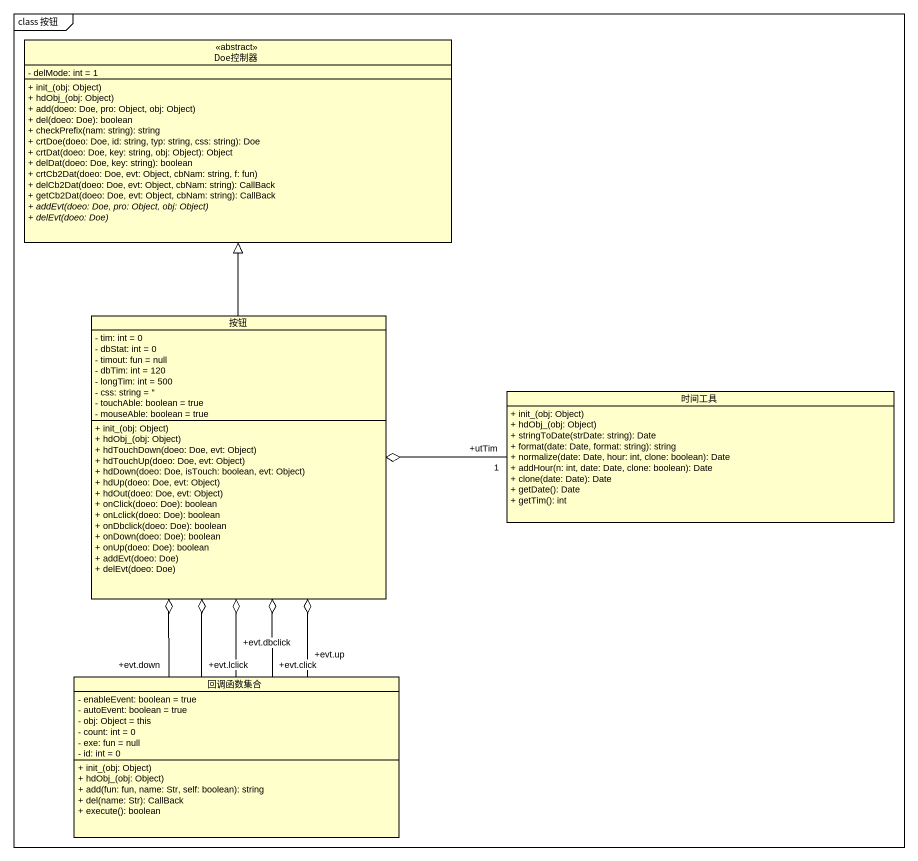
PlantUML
@startuml
mainframe class 按钮
hide circle
hide empty members
skinparam classAttributeIconSize 0
class Doe控制器 <<abstract>> {
  - delMode: int = 1
  + init_(obj: Object)
  + hdObj_(obj: Object)
  + add(doeo: Doe, pro: Object, obj: Object)
  + del(doeo: Doe): boolean
  + checkPrefix(nam: string): string
  + crtDoe(doeo: Doe, id: string, typ: string, css: string): Doe
  + crtDat(doeo: Doe, key: string, obj: Object): Object
  + delDat(doeo: Doe, key: string): boolean
  + crtCb2Dat(doeo: Doe, evt: Object, cbNam: string, f: fun)
  + delCb2Dat(doeo: Doe, evt: Object, cbNam: string): CallBack
  + getCb2Dat(doeo: Doe, evt: Object, cbNam: string): CallBack
  {abstract} + addEvt(doeo: Doe, pro: Object, obj: Object)
  {abstract} + delEvt(doeo: Doe)
}
class 按钮 {
  - tim: int = 0
  - dbStat: int = 0
  - timout: fun = null
  - dbTim: int = 120
  - longTim: int = 500
  - css: string = ''
  - touchAble: boolean = true
  - mouseAble: boolean = true
  + init_(obj: Object)
  + hdObj_(obj: Object)
  + hdTouchDown(doeo: Doe, evt: Object)
  + hdTouchUp(doeo: Doe, evt: Object)
  + hdDown(doeo: Doe, isTouch: boolean, evt: Object)
  + hdUp(doeo: Doe, evt: Object)
  + hdOut(doeo: Doe, evt: Object)
  + onClick(doeo: Doe): boolean
  + onLclick(doeo: Doe): boolean
  + onDbclick(doeo: Doe): boolean
  + onDown(doeo: Doe): boolean
  + onUp(doeo: Doe): boolean
  + addEvt(doeo: Doe)
  + delEvt(doeo: Doe)
}
class 时间工具 {
  + init_(obj: Object)
  + hdObj_(obj: Object)
  + stringToDate(strDate: string): Date
  + format(date: Date, format: string): string
  + normalize(date: Date, hour: int, clone: boolean): Date
  + addHour(n: int, date: Date, clone: boolean): Date
  + clone(date: Date): Date
  + getDate(): Date
  + getTim(): int
}
class 回调函数集合 {
  - enableEvent: boolean = true
  - autoEvent: boolean = true
  - obj: Object = this
  - count: int = 0
  - exe: fun = null
  - id: int = 0
  + init_(obj: Object)
  + hdObj_(obj: Object)
  + add(fun: fun, name: Str, self: boolean): string
  + del(name: Str): CallBack
  + execute(): boolean
}
按钮 -up-|> Doe控制器
时间工具 "+utTim\n1" -left-o 按钮
回调函数集合 "+evt.click" -up-o 按钮
回调函数集合 "+evt.lclick" -up-o 按钮
回调函数集合 "+evt.down" -up-o 按钮
回调函数集合 "+evt.up" -up-o 按钮
回调函数集合 "+evt.dbclick" -up-o 按钮
@enduml
